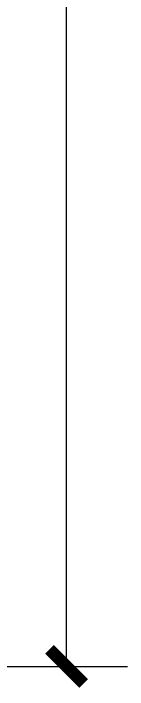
# Model space of a CAD drawing. Extents: x 535358 to 858566, y -185481 to -98609.
# Drawn here: x 627028 to 627496, y -158692 to -155912 of the extents above; entities that cross this region are included whole.
import ezdxf

# ---------------------------------------------------------------- set-up
doc = ezdxf.new("R2010")
doc.units = 0
doc.header["$LTSCALE"] = 1000
doc.header["$MEASUREMENT"] = 0
doc.layers.get('0').update_dxf_attribs({"linetype": 'CONTINUOUS'})
doc.layers.get('DEFPOINTS').update_dxf_attribs({"linetype": 'CONTINUOUS'})
doc.layers.add('PUB_DIM', color=3, linetype='CONTINUOUS')
doc.layers.add('PUB_TEXT', color=7, linetype='CONTINUOUS')
doc.styles.add('dim_font', font='SIMPLEX.shx', dxfattribs={"width": 0.8})
doc.dimstyles.new('DIMN50', dxfattribs={"dimscale": 0.5, "dimtxt": 300, "dimasz": 1, "dimexe": 250, "dimexo": 300, "dimgap": 0, "dimtad": 0, "dimdec": 0, "dimzin": 0, "dimdsep": 46, "dimtxsty": 'dim_font', "dimblk": 'ARCHTICK', "dimcen": 0.09, "dimclrt": 7, "dimazin": 0, "dimtfac": 1, "dimtdec": 0, "dimtix": 1, "dimtmove": 2, "dimatfit": 3, "dimldrblk": 'ARCHTICK', "dimfxl": 1, "dimtvp": 1, "dimtolj": 1, "dimtzin": 0, "dimarcsym": 0})

# ---------------------------------------------------------------- blocks, each defined once
blk = doc.blocks.new('_archtick')
at = {"const_width": 0.5}
blk.add_lwpolyline([(-0.7, -0.7), (0.7, 0.7)], dxfattribs=at)
blk = doc.blocks.new('*D1062')
at = {"layer": 'DEFPOINTS', "color": 0, "transparency": 16777216}
for p in [(633014.6, -240443.4), (633514.6, -240443.4), (633014.6, -251943.4)]:
    blk.add_point(p, dxfattribs=at)
at = {"layer": 'PUB_DIM', "color": 0, "lineweight": -2, "transparency": 16777216}
for p, q in [((633164.6, -240443.4), (633639.6, -240443.4)), ((633514.6, -251943.4), (633514.6, -240443.4)), ((633164.6, -251943.4), (633639.6, -251943.4))]:
    blk.add_line(p, q, dxfattribs=at)
at = {"layer": 'PUB_DIM', "color": 0, "lineweight": -2, "transparency": 16777216, "xscale": 50, "yscale": 50, "zscale": 50}
for p, rotation in [((633514.6, -240443.4), 90), ((633514.6, -251943.4), 270)]:
    blk.add_blockref('_archtick', p, dxfattribs=dict(at, rotation=rotation))
at = {"layer": 'PUB_DIM', "color": 7, "transparency": 16777216, "insert": (633364.6, -246193.4), "char_height": 150, "attachment_point": 5, "rotation": 90, "style": 'dim_font'}
blk.add_mtext('\\A1;11500', dxfattribs=at)
blk = doc.blocks.new('A$C2E532E0D')
at = {"layer": 'PUB_DIM'}
dim = blk.add_linear_dim(base=(2472.6, 0), p1=(1972.6, -11500), p2=(1972.6, 0), angle=90, dimstyle='DIMN50', override={"dimasz": 100, "dimtxsty": 'dim_font'}, dxfattribs=at)
dim.commit()
dim.dimension.update_dxf_attribs({"geometry": '*D1062', "text_midpoint": (2322.6, -5750), "insert": (-631042, 240443.4)})

msp = doc.modelspace()

# ---------------------------------------------------------------- block references
at = {"layer": 'PUB_TEXT', "xscale": 2, "yscale": 2, "zscale": 2}
msp.add_blockref('A$C2E532E0D', (622300.5, -135597.4), dxfattribs=at)

doc.saveas('drawing.dxf')
